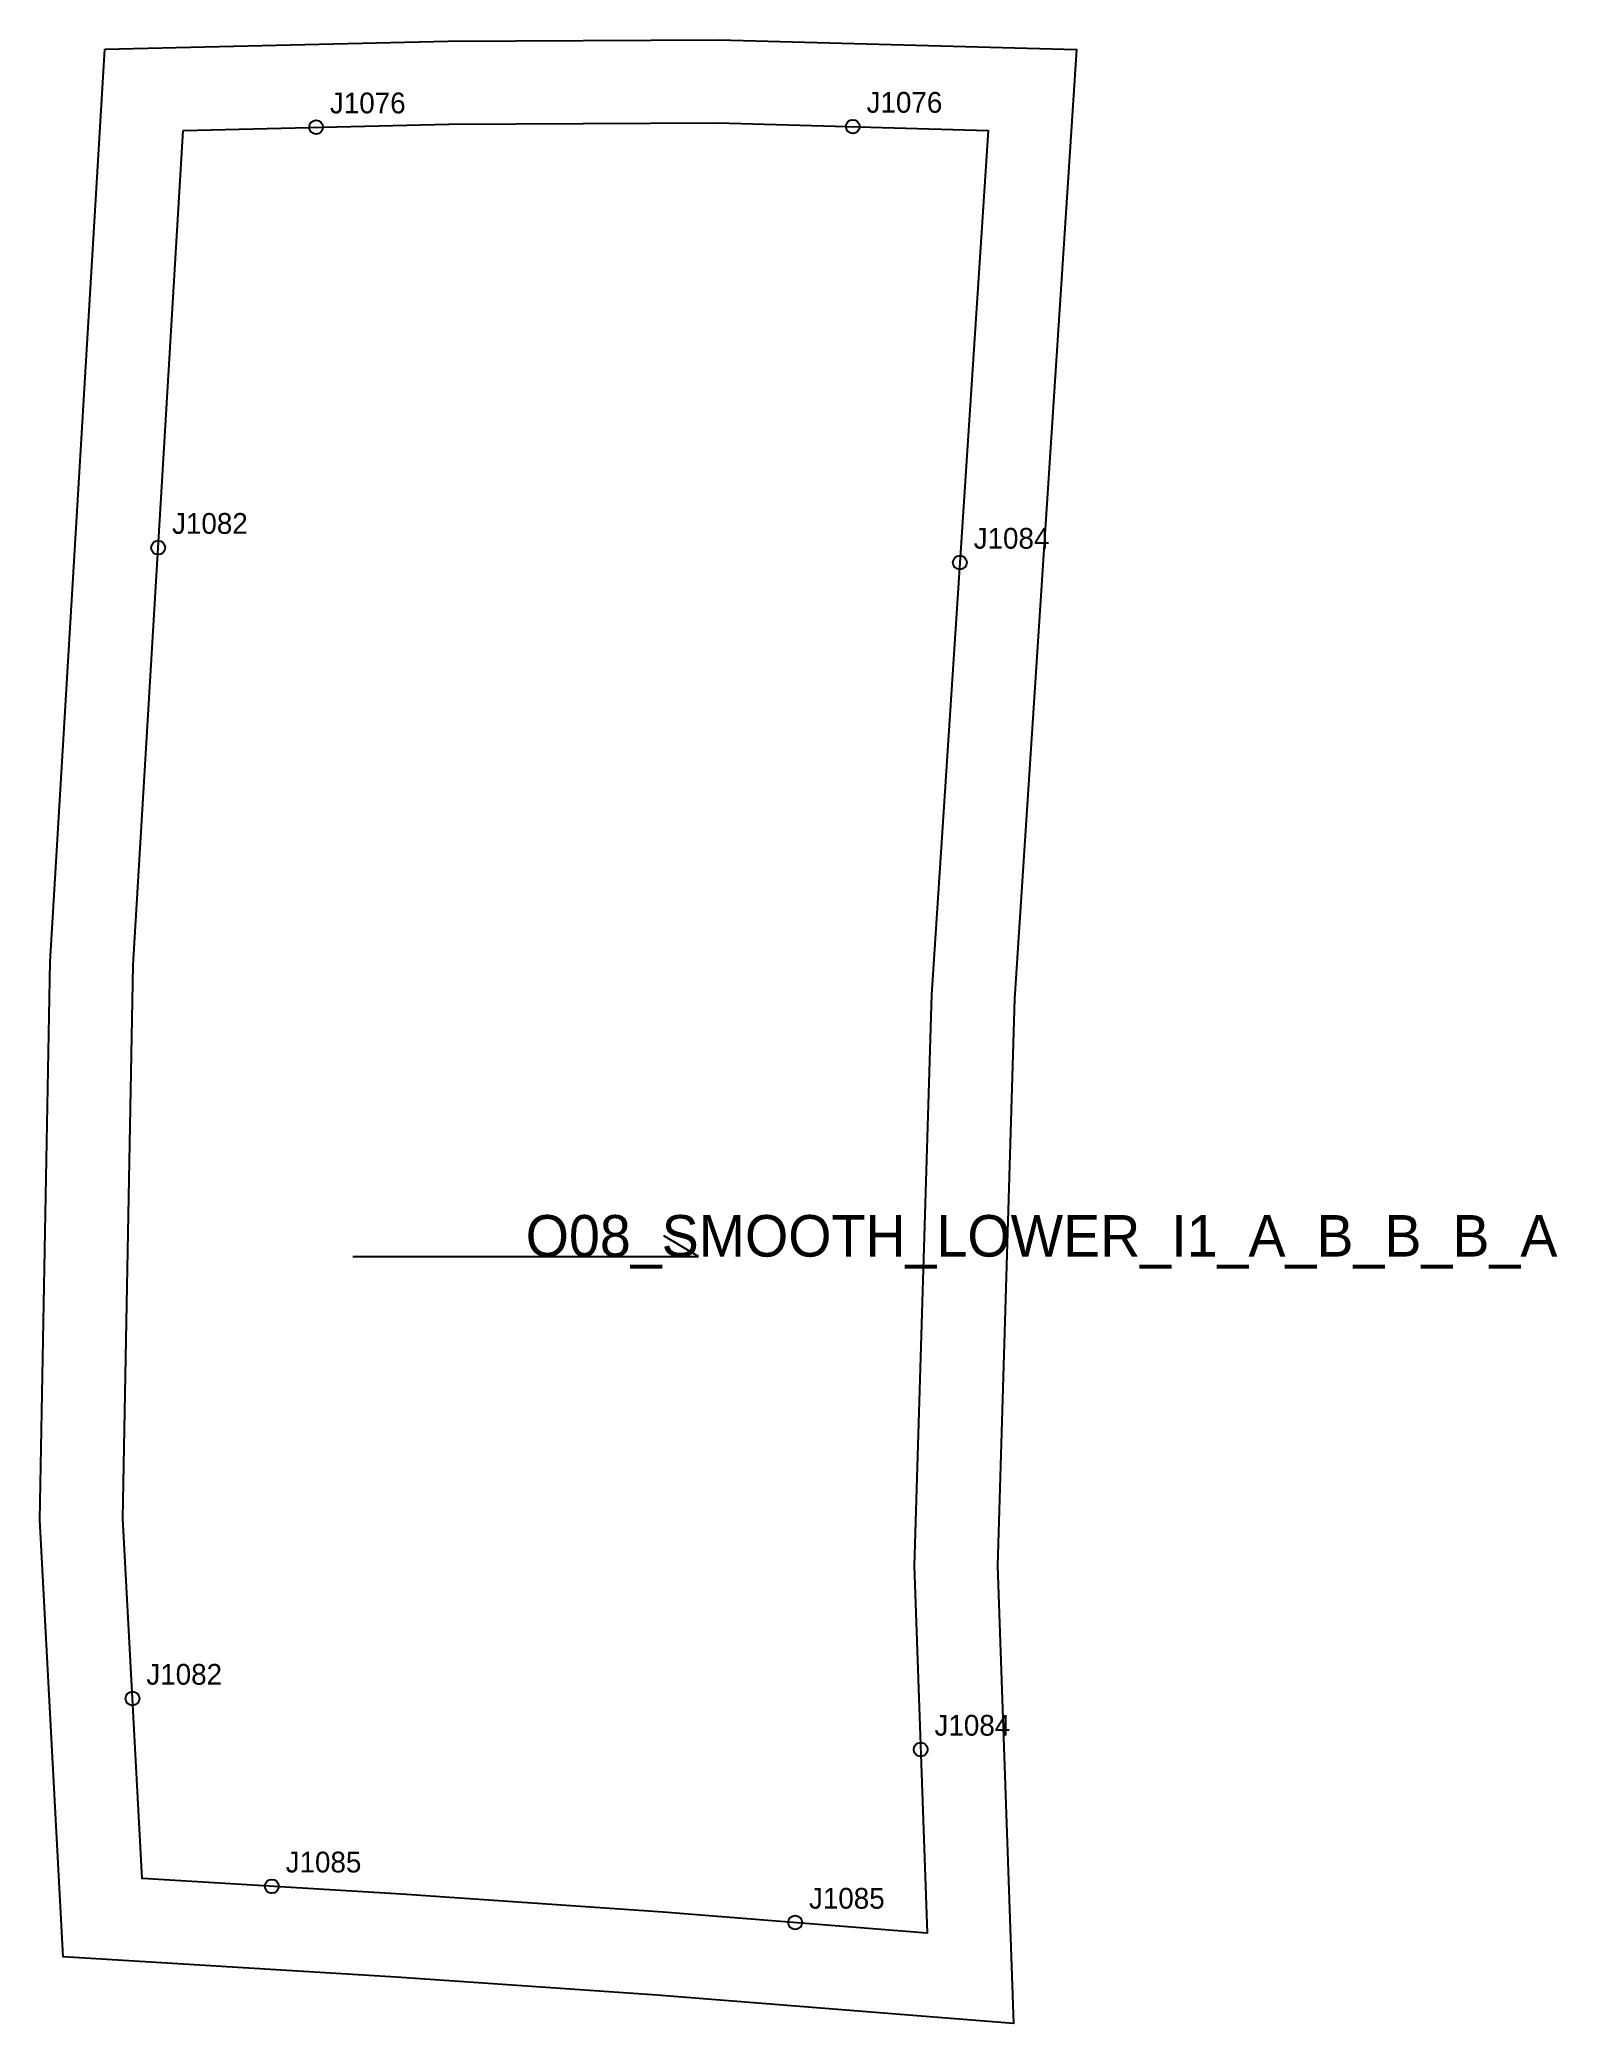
# Model space of a CAD drawing. Header units: millimetres. Extents: x -21 to 198, y -273 to 13.
import ezdxf

# ---------------------------------------------------------------- set-up
doc = ezdxf.new("R2010")
doc.units = ezdxf.units.MM
for name, color, linetype in [('CUT', 1, 'Continuous'), ('GRAIN', 3, 'Continuous'), ('LABEL', 7, 'Continuous'), ('NOTCH', 2, 'Continuous'), ('SEW', 5, 'Continuous')]:
    doc.layers.add(name, color=color, linetype=linetype)

msp = doc.modelspace()

# ---------------------------------------------------------------- linework, layer by layer
at = {"layer": 'CUT'}
msp.add_lwpolyline([(-11.32, 11.74), (38.2, 12.89), (77.27, 13.09), (128.98, 11.65), (120.04, -125.37), (117.56, -207.23), (119.86, -273.29), (68.42, -269.2), (30.75, -266.61), (-17.33, -263.71), (-20.71, -200.62), (-19.19, -120.03), (-11.32, 11.74)], close=True, dxfattribs=at)
at = {"layer": 'GRAIN'}
for p, q in [((74.41, -162.6), (69.41, -159.6)), ((24.51, -162.6), (74.41, -162.6))]:
    msp.add_line(p, q, dxfattribs=at)
at = {"layer": 'NOTCH'}
for centre in [(19.19, 0.45), (96.67, 0.54), (-3.6, -60.25), (112.13, -62.4), (-7.31, -226.4), (106.48, -233.76), (12.8, -253.51), (88.35, -258.74)]:
    msp.add_circle(centre, 1, dxfattribs=at)
at = {"layer": 'SEW'}
msp.add_lwpolyline([(0, 0), (38.37, 0.89), (77.14, 1.09), (116.2, 0), (108.06, -124.8), (105.55, -207.26), (107.4, -260.26), (69.31, -257.23), (31.52, -254.64), (-5.92, -252.38), (-8.7, -200.41), (-7.19, -120.51)], close=True, dxfattribs=at)

# ---------------------------------------------------------------- texts
at = {"layer": 'LABEL'}
for s, height, p in [('J1076', 3, (21.19, 2.45)), ('J1076', 3, (98.67, 2.54)), ('J1082', 3, (-1.6, -58.25)), ('J1084', 3, (114.13, -60.4)), ('O08_SMOOTH_LOWER_I1_A_B_B_B_A', 6, (49.46, -162.6)), ('J1082', 3, (-5.31, -224.4)), ('J1084', 3, (108.48, -231.76)), ('J1085', 3, (14.8, -251.51)), ('J1085', 3, (90.35, -256.74))]:
    msp.add_text(s, height=height, dxfattribs=at).set_placement(p)

doc.saveas('drawing.dxf')
